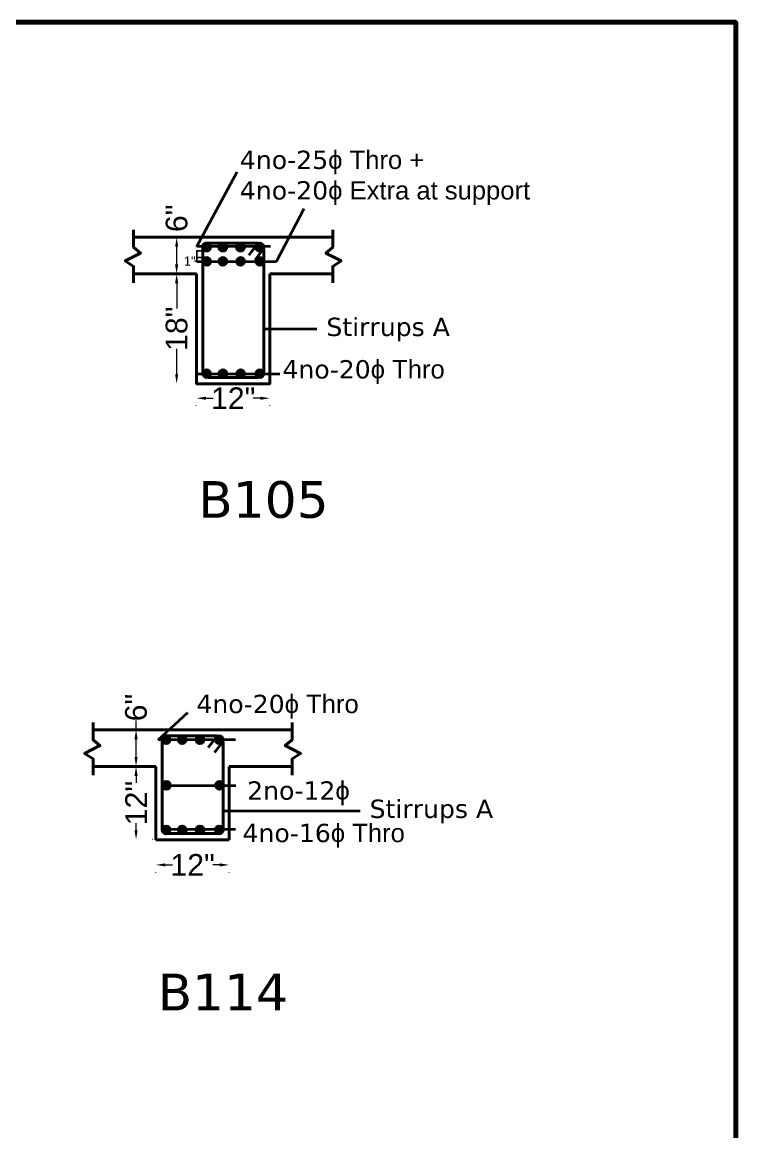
# Model space of a CAD drawing. Header units: feet. Extents: x 15113 to 123217, y -97269 to -8247.
# Drawn here: x 50054.2 to 50288.1, y -43864.3 to -43500.7 of the extents above; entities that cross this region are included whole.
import ezdxf

# ---------------------------------------------------------------- set-up
doc = ezdxf.new("R2010")
doc.units = ezdxf.units.FT
doc.header["$LTSCALE"] = 50.2
doc.header["$MEASUREMENT"] = 0
doc.header["$PDMODE"] = 3
doc.linetypes.add('DOT', pattern=[0.25, 0, -0.25])
doc.linetypes.add('PHANTOM2', pattern=[1.25, 0.625, -0.125, 0.125, -0.125, 0.125, -0.125])
doc.layers.get('0').update_dxf_attribs({"lineweight": 35})
for name, color, linetype, lineweight in [('drg seal', 250, 'Continuous', 120), ('Str Beam', 10, 'Continuous', 35), ('Str Column', 50, 'Continuous', 35), ('sTR fOOTING', 6, 'Continuous', 35), ('Str LBL', 3, 'Continuous', 35)]:
    doc.layers.add(name, color=color, linetype=linetype, lineweight=lineweight)
doc.layers.add('drg seal txt', color=7, linetype='Continuous')
doc.layers.add('Str grid', color=7, linetype='Continuous', true_color=0x17d337)
doc.styles.add('5.2 INCH', font='arial.ttf', dxfattribs={"height": 5.2})
doc.styles.add('7.1 INCH', font='arial.ttf', dxfattribs={"height": 7.1})
doc.styles.get("Standard").update_dxf_attribs({"font": 'arial.ttf'})
doc.dimstyles.new('2.2 INCH', dxfattribs={"dimscale": 0, "dimtxt": 5.2, "dimasz": 3.1, "dimexe": 0.18, "dimexo": 1.063, "dimgap": 0.09, "dimtad": 0, "dimdec": 0, "dimzin": 0, "dimdsep": 46, "dimlunit": 4, "dimtxsty": '5.2 INCH', "dimcen": 0, "dimclrd": 230, "dimclre": 230, "dimclrt": 164, "dimadec": 0, "dimazin": 0, "dimtfac": 1, "dimtdec": 0, "dimtofl": 0, "dimtmove": 0, "dimatfit": 3, "dimfxl": 0.5, "dimtolj": 1, "dimtzin": 0, "dimlwd": 15, "dimlwe": 15, "dimarcsym": 0})
doc.dimstyles.new('Annotative', dxfattribs={"dimscale": 0, "dimtxt": 3, "dimasz": 0.68, "dimexe": 0.18, "dimexo": 0.0625, "dimgap": 0.09, "dimtad": 0, "dimtih": 1, "dimtoh": 1, "dimdec": 0, "dimzin": 0, "dimdsep": 46, "dimlunit": 3, "dimtxsty": 'Standard', "dimblk": 'ARCHTICK', "dimcen": 0.09, "dimadec": 0, "dimazin": 0, "dimtfac": 1, "dimtdec": 0, "dimtofl": 0, "dimtmove": 0, "dimatfit": 3, "dimfxl": 1, "dimtolj": 1, "dimtzin": 0, "dimarcsym": 0})

# ---------------------------------------------------------------- blocks, each defined once
blk = doc.blocks.new('*D604')
at = {"layer": 'Defpoints', "color": 0, "linetype": 'Continuous', "transparency": 16777216}
for p in [(50135.38, -43623.9), (50111.38, -43627.43), (50135.38, -43627.43)]:
    blk.add_point(p, dxfattribs=at)
at = {"layer": 'Str Beam', "color": 230, "linetype": 'DOT', "lineweight": 15, "transparency": 16777216}
for p, q in [((50111.38, -43626.37), (50111.38, -43623.72)), ((50135.38, -43626.37), (50135.38, -43623.72))]:
    blk.add_line(p, q, dxfattribs=at)
at = {"layer": 'Str Beam', "color": 230, "lineweight": 15, "transparency": 16777216}
for p, q in [((50114.48, -43623.9), (50116.79, -43623.9)), ((50132.28, -43623.9), (50129.98, -43623.9))]:
    blk.add_line(p, q, dxfattribs=at)
at = {"layer": 'Str Beam', "color": 230, "linetype": 'Continuous', "transparency": 16777216}
for points in [[(50114.48, -43623.38), (50114.48, -43624.42), (50111.38, -43623.9)], [(50132.28, -43623.38), (50132.28, -43624.42), (50135.38, -43623.9)]]:
    blk.add_solid(points, dxfattribs=at)
at = {"layer": 'Str Beam', "color": 164, "linetype": 'Continuous', "lineweight": 40, "transparency": 16777216, "insert": (50123.38, -43623.9), "char_height": 7.1, "attachment_point": 5, "style": '7.1 INCH'}
blk.add_mtext('\\A1;12"', dxfattribs=at)
blk = doc.blocks.new('*D605')
at = {"layer": 'Defpoints', "color": 0, "linetype": 'Continuous', "transparency": 16777216}
for p in [(50104.86, -43583.14), (50111.38, -43583.14), (50111.38, -43619.14)]:
    blk.add_point(p, dxfattribs=at)
at = {"layer": 'sTR fOOTING', "color": 230, "linetype": 'DOT', "lineweight": 15, "transparency": 16777216}
for p, q in [((50110.32, -43583.14), (50104.68, -43583.14)), ((50110.32, -43619.14), (50104.68, -43619.14))]:
    blk.add_line(p, q, dxfattribs=at)
at = {"layer": 'sTR fOOTING', "color": 230, "lineweight": 15, "transparency": 16777216}
for p, q in [((50104.86, -43586.24), (50104.86, -43594.54)), ((50104.86, -43616.04), (50104.86, -43607.73))]:
    blk.add_line(p, q, dxfattribs=at)
at = {"layer": 'sTR fOOTING', "color": 230, "linetype": 'Continuous', "transparency": 16777216}
for points in [[(50104.34, -43586.24), (50105.37, -43586.24), (50104.86, -43583.14)], [(50104.34, -43616.04), (50105.37, -43616.04), (50104.86, -43619.14)]]:
    blk.add_solid(points, dxfattribs=at)
at = {"layer": 'sTR fOOTING', "color": 164, "linetype": 'Continuous', "lineweight": 40, "transparency": 16777216, "insert": (50104.86, -43601.14), "char_height": 7.1, "attachment_point": 5, "rotation": 90, "style": '7.1 INCH'}
blk.add_mtext('\\A1;18"', dxfattribs=at)
blk = doc.blocks.new('*D603')
at = {"layer": 'Defpoints', "color": 0, "linetype": 'Continuous', "transparency": 16777216}
for p in [(50104.86, -43571.14), (50104.86, -43571.14), (50104.86, -43583.14)]:
    blk.add_point(p, dxfattribs=at)
at = {"layer": 'sTR fOOTING', "color": 230, "linetype": 'DOT', "lineweight": 15, "transparency": 16777216}
for p, q in [((50103.79, -43571.14), (50104.68, -43571.14)), ((50103.79, -43583.14), (50104.68, -43583.14))]:
    blk.add_line(p, q, dxfattribs=at)
at = {"layer": 'sTR fOOTING', "color": 230, "lineweight": 15, "transparency": 16777216}
blk.add_line((50104.86, -43580.04), (50104.86, -43574.24), dxfattribs=at)
at = {"layer": 'sTR fOOTING', "color": 230, "linetype": 'Continuous', "transparency": 16777216}
for points in [[(50104.34, -43574.24), (50105.37, -43574.24), (50104.86, -43571.14)], [(50104.34, -43580.04), (50105.37, -43580.04), (50104.86, -43583.14)]]:
    blk.add_solid(points, dxfattribs=at)
at = {"layer": 'sTR fOOTING', "color": 164, "linetype": 'Continuous', "lineweight": 40, "transparency": 16777216, "insert": (50104.86, -43564.94), "char_height": 7.1, "attachment_point": 5, "rotation": 90, "style": '7.1 INCH'}
blk.add_mtext('\\A1;6"', dxfattribs=at)
blk = doc.blocks.new('*D619')
at = {"layer": 'Defpoints', "color": 0, "linetype": 'Continuous', "transparency": 16777216}
for p in [(50122.08, -43776.82), (50098.08, -43780.36), (50122.08, -43780.36)]:
    blk.add_point(p, dxfattribs=at)
at = {"layer": 'Str Beam', "color": 230, "linetype": 'DOT', "lineweight": 15, "transparency": 16777216}
for p, q in [((50098.08, -43779.29), (50098.08, -43776.64)), ((50122.08, -43779.29), (50122.08, -43776.64))]:
    blk.add_line(p, q, dxfattribs=at)
at = {"layer": 'Str Beam', "color": 230, "lineweight": 15, "transparency": 16777216}
for p, q in [((50101.18, -43776.82), (50103.48, -43776.82)), ((50118.98, -43776.82), (50116.67, -43776.82))]:
    blk.add_line(p, q, dxfattribs=at)
at = {"layer": 'Str Beam', "color": 230, "linetype": 'Continuous', "transparency": 16777216}
for points in [[(50101.18, -43776.31), (50101.18, -43777.34), (50098.08, -43776.82)], [(50118.98, -43776.31), (50118.98, -43777.34), (50122.08, -43776.82)]]:
    blk.add_solid(points, dxfattribs=at)
at = {"layer": 'Str Beam', "color": 164, "linetype": 'Continuous', "lineweight": 40, "transparency": 16777216, "insert": (50110.08, -43776.82), "char_height": 7.1, "attachment_point": 5, "style": '7.1 INCH'}
blk.add_mtext('\\A1;12"', dxfattribs=at)
blk = doc.blocks.new('*D618')
at = {"layer": 'Defpoints', "color": 0, "linetype": 'Continuous', "transparency": 16777216}
for p in [(50091.55, -43732.55), (50091.55, -43732.55), (50091.55, -43744.55)]:
    blk.add_point(p, dxfattribs=at)
at = {"layer": 'sTR fOOTING', "color": 230, "lineweight": 15, "transparency": 16777216}
for p, q in [((50091.55, -43732.55), (50091.55, -43729.45)), ((50091.55, -43741.45), (50091.55, -43735.65))]:
    blk.add_line(p, q, dxfattribs=at)
at = {"layer": 'sTR fOOTING', "color": 230, "linetype": 'DOT', "lineweight": 15, "transparency": 16777216}
for p, q in [((50090.49, -43732.55), (50091.37, -43732.55)), ((50090.49, -43744.55), (50091.37, -43744.55))]:
    blk.add_line(p, q, dxfattribs=at)
at = {"layer": 'sTR fOOTING', "color": 230, "linetype": 'Continuous', "transparency": 16777216}
for points in [[(50091.03, -43735.65), (50092.07, -43735.65), (50091.55, -43732.55)], [(50091.03, -43741.45), (50092.07, -43741.45), (50091.55, -43744.55)]]:
    blk.add_solid(points, dxfattribs=at)
at = {"layer": 'sTR fOOTING', "color": 164, "linetype": 'Continuous', "lineweight": 40, "transparency": 16777216, "insert": (50091.55, -43725.26), "char_height": 7.1, "attachment_point": 5, "rotation": 90, "style": '7.1 INCH'}
blk.add_mtext('\\A1;6"', dxfattribs=at)
blk = doc.blocks.new('*D620')
at = {"layer": 'Defpoints', "color": 0, "linetype": 'Continuous', "transparency": 16777216}
for p in [(50091.55, -43744.55), (50098.08, -43744.55), (50098.08, -43768.55)]:
    blk.add_point(p, dxfattribs=at)
at = {"layer": 'sTR fOOTING', "color": 230, "linetype": 'DOT', "lineweight": 15, "transparency": 16777216}
for p, q in [((50097.01, -43744.55), (50091.37, -43744.55)), ((50097.01, -43768.55), (50091.37, -43768.55))]:
    blk.add_line(p, q, dxfattribs=at)
at = {"layer": 'sTR fOOTING', "color": 230, "lineweight": 15, "transparency": 16777216}
for p, q in [((50091.55, -43747.65), (50091.55, -43749.96)), ((50091.55, -43765.45), (50091.55, -43763.15))]:
    blk.add_line(p, q, dxfattribs=at)
at = {"layer": 'sTR fOOTING', "color": 230, "linetype": 'Continuous', "transparency": 16777216}
for points in [[(50091.03, -43747.65), (50092.07, -43747.65), (50091.55, -43744.55)], [(50091.03, -43765.45), (50092.07, -43765.45), (50091.55, -43768.55)]]:
    blk.add_solid(points, dxfattribs=at)
at = {"layer": 'sTR fOOTING', "color": 164, "linetype": 'Continuous', "lineweight": 40, "transparency": 16777216, "insert": (50091.55, -43756.55), "char_height": 7.1, "attachment_point": 5, "rotation": 90, "style": '7.1 INCH'}
blk.add_mtext('\\A1;12"', dxfattribs=at)
blk = doc.blocks.new('_ArchTick')
at = {"color": 0, "linetype": 'ByBlock', "const_width": 0.15}
blk.add_lwpolyline([(-0.5, -0.5), (0.5, 0.5)], dxfattribs=at)
blk = doc.blocks.new('*D828')
at = {"layer": 'Defpoints', "color": 0, "linetype": 'PHANTOM2', "ltscale": 150, "transparency": 16777216}
for p in [(50111.49, -43577.82), (50114.71, -43577.82), (50114.76, -43575.65)]:
    blk.add_point(p, dxfattribs=at)
at = {"layer": 'Str grid', "color": 0, "linetype": 'PHANTOM2', "lineweight": -2, "ltscale": 150, "transparency": 16777216}
for p, q in [((50114.69, -43575.65), (50111.31, -43575.65)), ((50114.65, -43577.82), (50111.31, -43577.82)), ((50111.49, -43575.65), (50111.49, -43577.82)), ((50111.49, -43577.82), (50111.49, -43578.95)), ((50111.49, -43578.95), (50110.81, -43578.95))]:
    blk.add_line(p, q, dxfattribs=at)
at = {"layer": 'Str grid', "color": 0, "linetype": 'PHANTOM2', "lineweight": -2, "ltscale": 150, "transparency": 16777216, "xscale": 0.68, "yscale": 0.68, "zscale": 0.68}
for p, rotation in [((50111.49, -43575.65), 90), ((50111.49, -43577.82), 270)]:
    blk.add_blockref('_ArchTick', p, dxfattribs=dict(at, rotation=rotation))
at = {"layer": 'Str grid', "color": 0, "linetype": 'PHANTOM2', "ltscale": 150, "transparency": 16777216, "insert": (50109.14, -43578.95), "char_height": 3, "attachment_point": 5}
blk.add_mtext('\\A1;1"', dxfattribs=at)

msp = doc.modelspace()

# ---------------------------------------------------------------- hatches: boundary and pattern name
at = {"layer": 'Str Beam', "lineweight": 40}
h = msp.add_hatch(color=256, dxfattribs=at)
h.dxf.hatch_style = 1
h.paths.add_polyline_path([(50113.38266, -43574.39397, 1), (50115.89866, -43574.39397, 1)])
h = msp.add_hatch(color=256, dxfattribs=at)
h.dxf.hatch_style = 1
h.paths.add_polyline_path([(50113.45227, -43574.39397, 1), (50115.96827, -43574.39397, 1)])
h = msp.add_hatch(color=256, dxfattribs=at)
h.dxf.hatch_style = 1
h.paths.add_polyline_path([(50118.66512, -43574.39397, 1), (50121.18112, -43574.39397, 1)])
h = msp.add_hatch(color=256, dxfattribs=at)
h.dxf.hatch_style = 1
h.paths.add_polyline_path([(50118.73473, -43574.39397, 1), (50121.25073, -43574.39397, 1)])
h = msp.add_hatch(color=256, dxfattribs=at)
h.dxf.hatch_style = 1
h.paths.add_polyline_path([(50124.47152, -43574.39397, 1), (50126.98752, -43574.39397, 1)])
h = msp.add_hatch(color=256, dxfattribs=at)
h.dxf.hatch_style = 1
h.paths.add_polyline_path([(50124.54113, -43574.39397, 1), (50127.05713, -43574.39397, 1)])
h = msp.add_hatch(color=256, dxfattribs=at)
h.dxf.hatch_style = 1
h.paths.add_polyline_path([(50130.78508, -43574.39397, 1), (50133.30108, -43574.39397, 1)])
h = msp.add_hatch(color=256, dxfattribs=at)
h.dxf.hatch_style = 1
h.paths.add_polyline_path([(50130.85469, -43574.39397, 1), (50133.37069, -43574.39397, 1)])
h = msp.add_hatch(color=256, dxfattribs=at)
h.dxf.hatch_style = 1
h.paths.add_polyline_path([(50113.45227, -43579.07583, 1), (50115.96827, -43579.07583, 1)])
h = msp.add_hatch(color=256, dxfattribs=at)
h.dxf.hatch_style = 1
h.paths.add_polyline_path([(50118.73473, -43579.07583, 1), (50121.25073, -43579.07583, 1)])
h = msp.add_hatch(color=256, dxfattribs=at)
h.dxf.hatch_style = 1
h.paths.add_polyline_path([(50124.54113, -43579.07583, 1), (50127.05713, -43579.07583, 1)])
h = msp.add_hatch(color=256, dxfattribs=at)
h.dxf.hatch_style = 1
h.paths.add_polyline_path([(50130.85469, -43579.07583, 1), (50133.37069, -43579.07583, 1)])
h = msp.add_hatch(color=256, dxfattribs=at)
h.dxf.hatch_style = 1
h.paths.add_polyline_path([(50113.45227, -43615.88169, -1), (50115.96827, -43615.88169, -1)])
h = msp.add_hatch(color=256, dxfattribs=at)
h.dxf.hatch_style = 1
h.paths.add_polyline_path([(50118.73473, -43615.88169, -1), (50121.25073, -43615.88169, -1)])
h = msp.add_hatch(color=256, dxfattribs=at)
h.dxf.hatch_style = 1
h.paths.add_polyline_path([(50124.54113, -43615.88169, -1), (50127.05713, -43615.88169, -1)])
h = msp.add_hatch(color=256, dxfattribs=at)
h.dxf.hatch_style = 1
h.paths.add_polyline_path([(50130.85469, -43615.88169, -1), (50133.37069, -43615.88169, -1)])
h = msp.add_hatch(color=256, dxfattribs=at)
h.dxf.hatch_style = 1
h.paths.add_polyline_path([(50100.14539, -43735.80967, 1), (50102.66139, -43735.80967, 1)])
h = msp.add_hatch(color=256, dxfattribs=at)
h.dxf.hatch_style = 1
h.paths.add_polyline_path([(50105.42785, -43735.80967, 1), (50107.94385, -43735.80967, 1)])
h = msp.add_hatch(color=256, dxfattribs=at)
h.dxf.hatch_style = 1
h.paths.add_polyline_path([(50111.23426, -43735.80967, 1), (50113.75026, -43735.80967, 1)])
h = msp.add_hatch(color=256, dxfattribs=at)
h.dxf.hatch_style = 1
h.paths.add_polyline_path([(50117.54781, -43735.80967, 1), (50120.06381, -43735.80967, 1)])
h = msp.add_hatch(color=256, dxfattribs=at)
h.dxf.hatch_style = 1
h.paths.add_polyline_path([(50100.20222, -43750.75892, -1), (50102.71822, -43750.75892, -1)])
h = msp.add_hatch(color=256, dxfattribs=at)
h.dxf.hatch_style = 1
h.paths.add_polyline_path([(50120.1526, -43750.75892, 1), (50117.6366, -43750.75892, 1)])
h = msp.add_hatch(color=256, dxfattribs=at)
h.dxf.hatch_style = 1
h.paths.add_polyline_path([(50100.14539, -43765.36886, -1), (50102.66139, -43765.36886, -1)])
h = msp.add_hatch(color=256, dxfattribs=at)
h.dxf.hatch_style = 1
h.paths.add_polyline_path([(50105.42785, -43765.36886, -1), (50107.94385, -43765.36886, -1)])
h = msp.add_hatch(color=256, dxfattribs=at)
h.dxf.hatch_style = 1
h.paths.add_polyline_path([(50111.23426, -43765.36886, -1), (50113.75026, -43765.36886, -1)])
h = msp.add_hatch(color=256, dxfattribs=at)
h.dxf.hatch_style = 1
h.paths.add_polyline_path([(50117.54781, -43765.36886, -1), (50120.06381, -43765.36886, -1)])

# ---------------------------------------------------------------- linework, layer by layer
at = {"layer": 'drg seal', "lineweight": 70}
msp.add_lwpolyline([(50288.10405, -44229.44505), (50288.10405, -43500.67528), (49324.49499, -43500.67528), (49324.49499, -44229.44505), (50287.97285, -44229.44505)], dxfattribs=at)
at = {"layer": 'Str Beam', "color": 0, "linetype": 'PHANTOM2', "ltscale": 150}
for p, q in [((50111.45731, -43574.17402), (50124.63788, -43549.71311)), ((50137.59958, -43579.07583), (50146.59364, -43561.68017)), ((50135.63185, -43574.17402), (50111.45731, -43574.17402)), ((50111.48884, -43579.07583), (50137.59958, -43579.07583)), ((50133.58593, -43601.13783), (50150.79243, -43601.13783)), ((50111.38266, -43615.88169), (50138.69859, -43615.88169)), ((50098.75987, -43735.80967), (50108.55491, -43726.88813)), ((50124.0948, -43735.80967), (50098.75987, -43735.80967)), ((50100.20222, -43750.75892), (50124.25356, -43750.75892)), ((50120.07578, -43759.0565), (50164.96668, -43759.0565)), ((50100.16539, -43765.14547), (50124.08676, -43765.14547))]:
    msp.add_line(p, q, dxfattribs=at)
at = {"layer": 'Str Beam', "lineweight": 40}
for p, q in [((50131.42661, -43573.19523), (50128.49989, -43576.98616)), ((50133.36324, -43574.95903), (50130.60855, -43578.52713)), ((50118.11973, -43734.61093), (50115.19301, -43738.40186)), ((50120.05636, -43736.37473), (50117.30167, -43739.94283))]:
    msp.add_line(p, q, dxfattribs=at)
at = {"layer": 'Str Beam', "color": 2, "linetype": 'Continuous', "lineweight": 40}
for points in [[(50090.7526, -43568.72194), (50090.7526, -43574.38349), (50093.0195, -43576.32461), (50087.99966, -43578.91275), (50090.7526, -43580.69214), (50090.7526, -43586.03022)], [(50156.01271, -43568.72194), (50156.01271, -43574.38349), (50153.74582, -43576.32461), (50158.76565, -43578.91275), (50156.01271, -43580.69214), (50156.01271, -43586.03022)], [(50156.01271, -43571.13783), (50090.7526, -43571.13783)], [(50111.38266, -43583.13783), (50090.7526, -43583.13783)], [(50111.38266, -43583.13783), (50111.38266, -43619.13704), (50135.38266, -43619.13783), (50135.38266, -43583.13783)], [(50156.01271, -43583.13783), (50135.38266, -43583.13783)], [(50077.44573, -43730.13764), (50077.44573, -43735.79919), (50079.71262, -43737.74031), (50074.69279, -43740.32845), (50077.44573, -43742.10784), (50077.44573, -43747.44592)], [(50142.70584, -43730.13764), (50142.70584, -43735.79919), (50140.43894, -43737.74031), (50145.45877, -43740.32845), (50142.70584, -43742.10784), (50142.70584, -43747.44592)], [(50142.70584, -43732.55353), (50077.44573, -43732.55353)], [(50098.07578, -43744.55353), (50077.44573, -43744.55353)], [(50098.07578, -43744.55353), (50098.07578, -43768.55353)], [(50122.07578, -43768.55353), (50122.07578, -43744.55353)], [(50142.70584, -43744.55353), (50122.07578, -43744.55353)]]:
    msp.add_lwpolyline(points, dxfattribs=at)
at = {"layer": 'Str Beam', "color": 1, "linetype": 'Continuous', "lineweight": 40}
msp.add_lwpolyline([(50133.38266, -43595.13783), (50133.38266, -43615.13783, -0.414213562), (50131.38266, -43617.13783), (50115.38266, -43617.13783, -0.414213562), (50113.38266, -43615.13783), (50113.38266, -43595.13783), (50113.38266, -43574.13783, -0.414213562), (50114.38266, -43573.13783), (50131.38266, -43573.13783, -0.414213562), (50133.38266, -43575.13783)], format="xyb", close=True, dxfattribs=at)
for points in [[(50100.07578, -43760.9655), (50100.07578, -43756.55353), (50100.07578, -43735.55353, -0.414213562), (50101.07578, -43734.55353), (50118.07578, -43734.55353, -0.414213562), (50120.07578, -43736.55353), (50120.07578, -43756.55353), (50120.07578, -43761.80872)], [(50120.07578, -43756.4289), (50120.07578, -43764.55353, -0.414213562), (50118.07578, -43766.55353), (50102.07578, -43766.55353, -0.414213562), (50100.07578, -43764.55353), (50100.07578, -43757.13975)]]:
    msp.add_lwpolyline(points, format="xyb", dxfattribs=at)
at = {"layer": 'Str Beam', "lineweight": 40}
for centre in [(50114.64066, -43574.39397), (50114.71027, -43574.39397), (50119.92312, -43574.39397), (50119.99273, -43574.39397), (50125.72952, -43574.39397), (50125.79913, -43574.39397), (50132.04308, -43574.39397), (50132.11269, -43574.39397), (50114.71027, -43579.07583), (50119.99273, -43579.07583), (50125.79913, -43579.07583), (50132.11269, -43579.07583), (50114.71027, -43615.88169), (50119.99273, -43615.88169), (50125.79913, -43615.88169), (50132.11269, -43615.88169), (50101.40339, -43735.80967), (50106.68585, -43735.80967), (50112.49226, -43735.80967), (50118.80581, -43735.80967), (50101.46022, -43750.75892), (50118.8946, -43750.75892), (50101.40339, -43765.36886), (50106.68585, -43765.36886), (50112.49226, -43765.36886), (50118.80581, -43765.36886)]:
    msp.add_circle(centre, 1.258, dxfattribs=at)
at = {"layer": 'Str Column', "linetype": 'Continuous', "lineweight": 40}
msp.add_line((50098.07578, -43768.55353), (50122.07578, -43768.55353), dxfattribs=at)

# ---------------------------------------------------------------- texts
at = {"layer": 'drg seal txt', "lineweight": 40, "char_height": 6, "attachment_point": 1}
for s, insert in [('{\\fVerdana|b0|i0|c0|p34;4no-25}ϕ Thro +\\P{\\fVerdana|b0|i0|c0|p34;4no-20}ϕ Extra at support', (50125.57491, -43542.7715)), ('{\\fVerdana|b0|i0|c0|p34;Stirrups A}', (50153.9229, -43597.51811)), ('{\\fVerdana|b0|i0|c0|p34;\\P4no-20}ϕ Thro', (50139.51556, -43601.4131)), ('{\\fVerdana|b0|i0|c0|p34;4no-20}ϕ Thro', (50111.3245, -43721.07399)), ('{\\fVerdana|b0|i0|c0|p34;\\P2no-12}ϕ', (50127.95584, -43739.43525)), ('{\\fVerdana|b0|i0|c0|p34;Stirrups A}', (50168.09715, -43755.43678)), ('{\\fVerdana|b0|i0|c0|p34;\\P4no-16}ϕ Thro', (50126.4428, -43753.35475))]:
    msp.add_mtext(s, dxfattribs=dict(at, insert=insert))
at = {"layer": 'Str LBL', "lineweight": 40, "char_height": 12, "width": 56.3552661, "attachment_point": 1}
for s, insert in [('{\\fVerdana|b0|i0|c0|p34;B105}', (50111.94121, -43651.06491)), ('{\\fVerdana|b0|i0|c0|p34;B114}', (50098.63433, -43812.48061))]:
    msp.add_mtext(s, dxfattribs=dict(at, insert=insert))

# ---------------------------------------------------------------- dimensions: what is measured, and where the dimension line sits
at = {"layer": 'Str Beam', "color": 3, "linetype": 'Continuous', "lineweight": 40}
for base, p1, p2, picture, middle in [((50135.38266, -43623.9001), (50111.38266, -43627.43457), (50135.38266, -43627.43457), '*D604', (50123.38266, -43623.9001)), ((50122.07578, -43776.82337), (50098.07578, -43780.35784), (50122.07578, -43780.35784), '*D619', (50110.07578, -43776.82337))]:
    dim = msp.add_linear_dim(base=base, p1=p1, p2=p2, text='12"', dimstyle='2.2 INCH', override={"dimscale": 1, "dimtxsty": '7.1 INCH'}, dxfattribs=at)
    dim.commit()
    dim.dimension.update_dxf_attribs({"geometry": picture, "text_midpoint": middle})
at = {"layer": 'sTR fOOTING', "linetype": 'Continuous', "lineweight": 40}
for base, p1, p2, override, picture, middle in [((50104.85598, -43571.13783), (50104.85598, -43583.13783), (50104.85598, -43571.13783), {"dimscale": 1, "dimtxsty": '7.1 INCH', "dimtmove": 2}, '*D603', (50104.85598, -43564.93783)), ((50091.5491, -43732.55353), (50091.5491, -43744.55353), (50091.5491, -43732.55353), {"dimscale": 1, "dimtxsty": '7.1 INCH'}, '*D618', (50091.5491, -43725.26384))]:
    dim = msp.add_linear_dim(base=base, p1=p1, p2=p2, angle=90, text='6"', dimstyle='2.2 INCH', override=override, dxfattribs=at)
    dim.commit()
    dim.dimension.update_dxf_attribs({"geometry": picture, "text_midpoint": middle, "dimtype": 160})
for base, p1, p2, text, picture, middle in [((50104.85598, -43583.13783), (50111.38266, -43619.13704), (50111.38266, -43583.13783), '18"', '*D605', (50104.85598, -43601.13744)), ((50091.5491, -43744.55353), (50098.07578, -43768.55353), (50098.07578, -43744.55353), '12"', '*D620', (50091.5491, -43756.55353))]:
    dim = msp.add_linear_dim(base=base, p1=p1, p2=p2, angle=90, text=text, dimstyle='2.2 INCH', override={"dimscale": 1, "dimtxsty": '7.1 INCH'}, dxfattribs=at)
    dim.commit()
    dim.dimension.update_dxf_attribs({"geometry": picture, "text_midpoint": middle})
at = {"layer": 'Str grid', "color": 0, "linetype": 'PHANTOM2', "ltscale": 150}
dim = msp.add_linear_dim(base=(50111.48884, -43577.81783), p1=(50114.75748, -43575.65109), p2=(50114.71027, -43577.81783), angle=90, text='1"', dimstyle='Annotative', dxfattribs=at)
dim.commit()
dim.dimension.update_dxf_attribs({"geometry": '*D828', "text_midpoint": (50109.13596, -43578.94844), "dimtype": 160})

doc.saveas('drawing.dxf')
